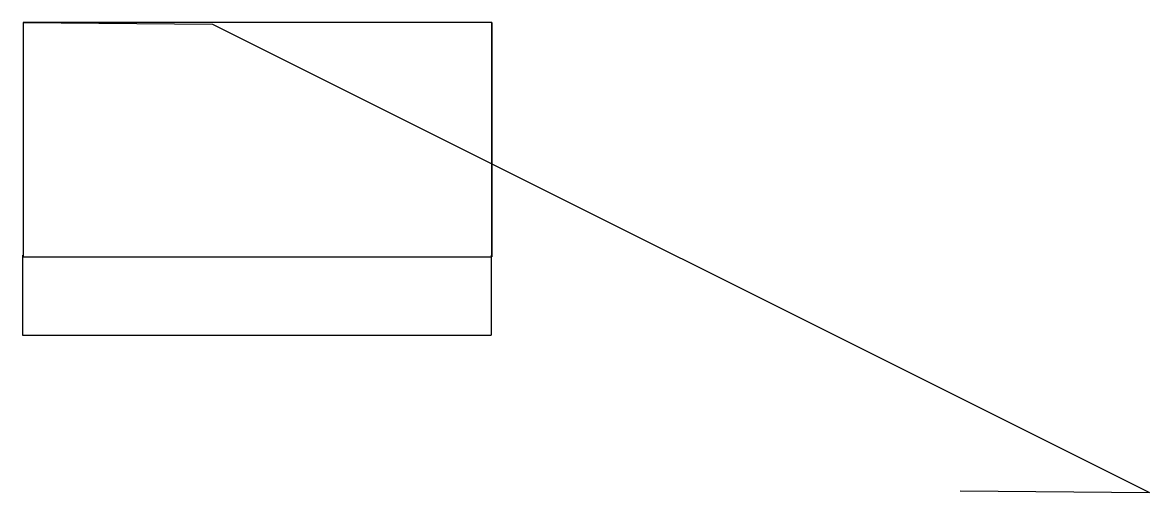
# Model space of a CAD drawing. Header units: millimetres. Extents: x 30 to 102.1, y -0.1 to 30.
import ezdxf

# ---------------------------------------------------------------- set-up
doc = ezdxf.new("R2010")
doc.units = ezdxf.units.MM

msp = doc.modelspace()

# ---------------------------------------------------------------- linework, layer by layer
for p, q in [((30, 30, 25), (30, 30, 30)), ((30.001, 30, 30), (42.111, 29.902, 44.095)), ((42.111, 29.902, 44.095), (102.11, -0.098, 74.095)), ((60, 30, 25), (60, 30, 30)), ((60, 30, 30), (60, 15, 30)), ((29.957, 15.099, 30), (29.957, 9.968, 44.095)), ((30, 15, 25), (30, 15, 30)), ((59.957, 15.099, 30), (59.957, 9.968, 44.095)), ((60, 15, 25), (60, 15, 30)), ((29.957, 9.968, 44.095), (59.957, 9.968, 44.095)), ((90, 0, 60), (102.11, -0.098, 74.095))]:
    msp.add_line(p, q)
for elevation in [25, 30]:
    msp.add_lwpolyline([(30, 15), (60, 15), (60, 30), (30, 30)], close=True, dxfattribs=dict(elevation=elevation))

doc.saveas('drawing.dxf')
